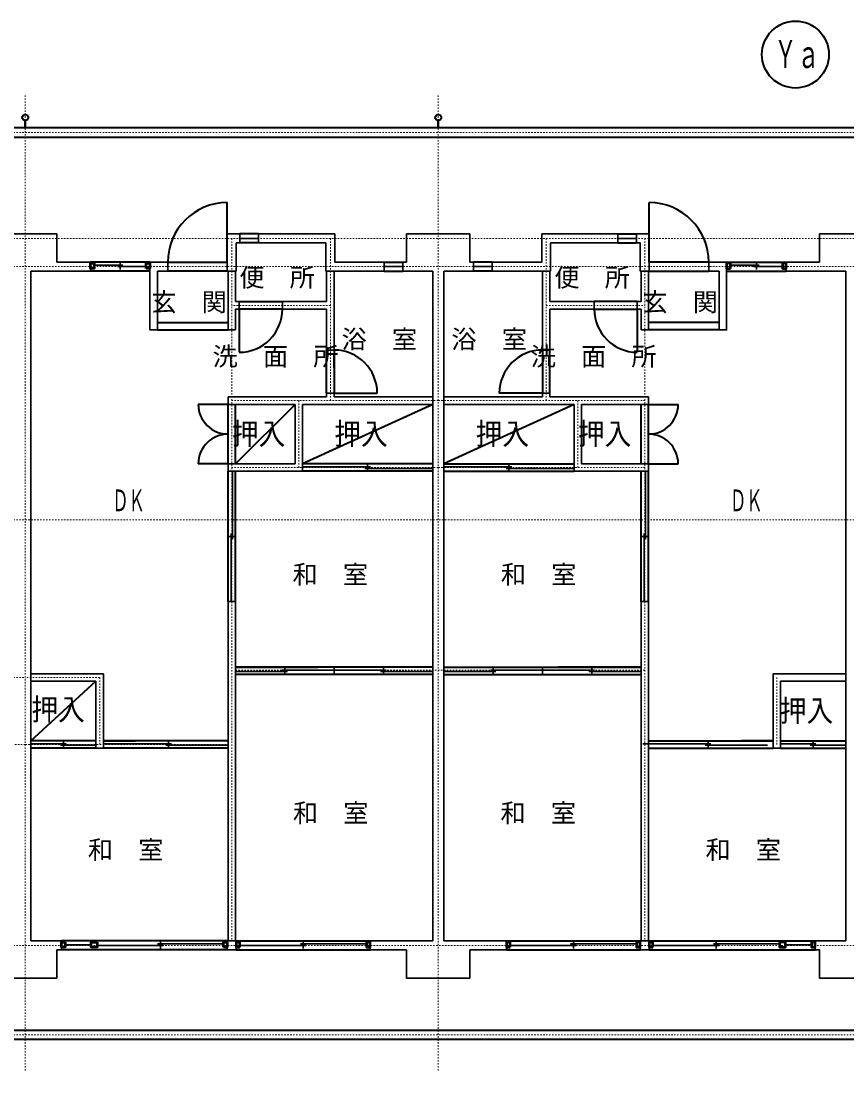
# Model space of a CAD drawing. Units: millimetres, scale not verified. Extents: x -196 to 201, y -142 to 142.
# Drawn here: x 62.4 to 117.9, y -18.1 to 52.5 of the extents above; entities that cross this region are included whole.
import ezdxf
from ezdxf.enums import TextEntityAlignment as Align

# ---------------------------------------------------------------- set-up
doc = ezdxf.new("R2010")
doc.units = ezdxf.units.MM
doc.linetypes.add('DASHED_DOTTED', pattern=[9.25, 6, -1.5, 0.25, -1.5])
for name, color, linetype, lineweight in [('0-0', 6, 'Continuous', 40), ('0-1__0-0_', 2, 'Continuous', 35), ('0-3__0-2_', 7, 'DASHED_DOTTED', 18), ('0-4__0-3_', 5, 'Continuous', 50), ('0-6__0-5_', 6, 'Continuous', 40), ('0-B__0-b_', 6, 'Continuous', 13)]:
    doc.layers.add(name, color=color, linetype=linetype, lineweight=lineweight)
doc.styles.add('ＭＳ ゴシック', font='')
doc.styles.get('ＭＳ ゴシック').set_extended_font_data('MS Gothic')

# ---------------------------------------------------------------- blocks, each defined once
blk = doc.blocks.new('-GLay-0-')
at = {"layer": '0-1__0-0_'}
for p, q in [((97056.5, 66664.4), (97056.5, 67044.4)), ((99346.5, 67044.4), (99346.5, 66544.4)), ((99516.5, 67044.4), (99346.5, 67044.4)), ((99516.5, 67044.4), (99516.5, 66924.4)), ((99766.5, 66984.4), (99516.5, 66984.4)), ((99766.5, 67044.4), (100791.5, 67044.4)), ((99766.5, 67044.4), (99766.5, 66924.4)), ((100791.5, 67044.4), (100791.5, 66664.4)), ((102606.5, 66664.4), (102606.5, 67044.4)), ((103571.5, 67044.4), (103571.5, 66664.4)), ((104596.5, 67044.4), (103571.5, 67044.4)), ((104596.5, 67044.4), (104596.5, 66924.4)), ((104596.5, 66984.4), (104846.5, 66984.4)), ((104846.5, 67044.4), (104846.5, 66924.4)), ((104846.5, 67044.4), (105016.5, 67044.4)), ((105016.5, 67044.4), (105016.5, 66544.4)), ((107306.5, 66664.4), (107306.5, 67044.4)), ((107306.5, 67044.4), (108156.5, 67044.4)), ((99466.5, 66924.4), (99466.5, 66544.4)), ((99466.5, 66924.4), (99516.5, 66924.4)), ((99766.5, 66924.4), (100671.5, 66924.4)), ((100671.5, 66924.4), (100671.5, 66544.4)), ((103691.5, 66924.4), (103691.5, 66544.4)), ((104596.5, 66924.4), (103691.5, 66924.4)), ((104896.5, 66924.4), (104846.5, 66924.4)), ((104896.5, 66924.4), (104896.5, 66544.4)), ((97506.5, 66664.4), (97056.5, 66664.4)), ((97506.5, 66544.4), (97506.5, 66664.4)), ((97506.5, 66544.4), (97506.5, 66664.4)), ((97906.5, 66564.4), (97906.5, 66664.4)), ((98546.5, 66664.4), (98306.5, 66664.4)), ((98306.5, 66544.4), (98306.5, 66664.4)), ((98546.5, 66664.4), (98546.5, 66544.4)), ((101756.5, 66664.4), (100791.5, 66664.4)), ((101456.5, 66664.4), (100791.5, 66664.4)), ((101456.5, 66664.4), (101456.5, 66544.4)), ((101706.5, 66664.4), (101706.5, 66544.4)), ((101706.5, 66664.4), (101756.5, 66664.4)), ((102606.5, 66664.4), (103571.5, 66664.4)), ((102656.5, 66664.4), (102606.5, 66664.4)), ((102656.5, 66664.4), (102656.5, 66544.4)), ((102906.5, 66664.4), (103571.5, 66664.4)), ((102906.5, 66664.4), (102906.5, 66544.4)), ((105816.5, 66664.4), (106056.5, 66664.4)), ((105816.5, 66664.4), (105816.5, 66544.4)), ((106056.5, 66544.4), (106056.5, 66664.4)), ((106456.5, 66564.4), (106456.5, 66664.4)), ((106856.5, 66664.4), (107306.5, 66664.4)), ((106856.5, 66544.4), (106856.5, 66664.4)), ((106856.5, 66544.4), (106856.5, 66664.4)), ((96706.5, 66544.4), (96706.5, 57544.4)), ((97506.5, 66544.4), (96706.5, 66544.4)), ((97556.5, 66624.4), (97944.3, 66624.4)), ((98256.5, 66604.4), (97868.8, 66604.4)), ((98546.5, 66544.4), (98406.5, 66544.4)), ((98406.5, 66544.4), (98406.5, 65754.4)), ((99346.5, 66544.4), (99466.5, 66544.4)), ((99456.5, 66544.4), (99456.5, 66134.4)), ((101456.5, 66544.4), (100671.5, 66544.4)), ((100681.5, 66134.4), (100681.5, 66544.4)), ((100781.5, 66544.4), (100781.5, 65484.4)), ((101456.5, 66604.4), (101706.5, 66604.4)), ((102106.5, 66544.4), (101706.5, 66544.4)), ((102106.5, 66544.4), (102106.5, 57544.4)), ((102256.5, 66544.4), (102256.5, 57544.4)), ((102256.5, 66544.4), (102656.5, 66544.4)), ((102906.5, 66604.4), (102656.5, 66604.4)), ((102906.5, 66544.4), (103691.5, 66544.4)), ((103581.5, 66544.4), (103581.5, 65484.4)), ((103681.5, 66134.4), (103681.5, 66544.4)), ((105016.5, 66544.4), (104896.5, 66544.4)), ((104906.5, 66544.4), (104906.5, 66134.4)), ((105816.5, 66544.4), (105956.5, 66544.4)), ((105956.5, 66544.4), (105956.5, 65754.4)), ((106106.5, 66624.4), (106494.3, 66624.4)), ((106806.5, 66604.4), (106418.8, 66604.4)), ((106856.5, 66544.4), (107656.5, 66544.4)), ((107656.5, 66544.4), (107656.5, 57544.4)), ((99506.5, 66134.4), (99456.5, 66134.4)), ((99506.5, 66134.4), (99506.5, 66034.4)), ((100086.5, 66134.4), (100086.5, 66034.4)), ((100086.5, 66134.4), (100681.5, 66134.4)), ((104276.5, 66134.4), (103681.5, 66134.4)), ((104276.5, 66134.4), (104276.5, 66034.4)), ((104856.5, 66134.4), (104856.5, 66034.4)), ((104856.5, 66134.4), (104906.5, 66134.4)), ((99456.5, 66034.4), (99506.5, 66034.4)), ((99456.5, 66034.4), (99456.5, 65754.4)), ((100681.5, 66034.4), (100086.5, 66034.4)), ((100681.5, 65484.4), (100681.5, 66034.4)), ((103681.5, 66034.4), (104276.5, 66034.4)), ((103681.5, 65484.4), (103681.5, 66034.4)), ((104906.5, 66034.4), (104856.5, 66034.4)), ((104906.5, 66034.4), (104906.5, 65754.4)), ((100681.5, 65484.4), (100781.5, 65484.4)), ((103681.5, 65484.4), (103581.5, 65484.4)), ((100681.5, 64854.4), (99356.5, 64854.4)), ((100681.5, 64904.4), (100781.5, 64904.4)), ((100681.5, 64904.4), (100681.5, 64854.4)), ((100781.5, 64854.4), (100781.5, 64904.4)), ((102106.5, 64854.4), (100781.5, 64854.4)), ((102256.5, 64854.4), (103581.5, 64854.4)), ((103581.5, 64854.4), (103581.5, 64904.4)), ((103681.5, 64904.4), (103581.5, 64904.4)), ((103681.5, 64904.4), (103681.5, 64854.4)), ((103681.5, 64854.4), (105006.5, 64854.4)), ((100256.5, 64754.4), (100256.5, 63954.4)), ((102106.5, 64754.4), (100356.5, 64754.4)), ((100356.5, 64754.4), (100356.5, 63854.4)), ((102256.5, 64754.4), (104006.5, 64754.4)), ((104006.5, 64754.4), (104006.5, 63854.4)), ((104106.5, 64754.4), (104106.5, 63954.4)), ((100256.5, 63954.4), (99356.5, 63954.4)), ((99356.5, 63854.4), (99356.5, 63954.4)), ((100356.5, 63854.4), (99356.5, 63854.4)), ((99416.5, 63854.4), (99416.5, 62941.6)), ((100356.5, 63914.4), (101269.3, 63914.4)), ((102106.5, 63894.4), (101193.8, 63894.4)), ((101231.5, 63854.4), (101231.5, 63954.4)), ((102256.5, 63914.4), (103169.3, 63914.4)), ((104006.5, 63894.4), (103093.8, 63894.4)), ((103131.5, 63854.4), (103131.5, 63954.4)), ((104006.5, 63854.4), (105006.5, 63854.4)), ((104106.5, 63954.4), (105006.5, 63954.4)), ((104966.5, 63854.4), (104966.5, 62941.6)), ((105006.5, 63854.4), (105006.5, 63954.4)), ((99356.5, 62979.4), (99456.5, 62979.4)), ((99396.5, 62104.4), (99396.5, 63017.2)), ((105006.5, 62979.4), (104906.5, 62979.4)), ((104946.5, 62104.4), (104946.5, 63017.2)), ((99356.5, 62104.4), (99356.5, 57544.4)), ((99356.5, 62104.4), (99456.5, 62104.4)), ((99456.5, 62104.4), (99456.5, 57544.4)), ((104906.5, 62104.4), (104906.5, 57544.4)), ((105006.5, 62104.4), (104906.5, 62104.4)), ((105006.5, 62104.4), (105006.5, 57544.4)), ((99456.5, 61224.4), (99456.5, 61124.4)), ((99456.5, 61164.4), (100156.8, 61164.4)), ((100081.3, 61184.4), (101481.8, 61184.4)), ((100119, 61124.4), (100119, 61224.4)), ((100781.5, 61124.4), (100781.5, 61224.4)), ((102106.5, 61164.4), (101406.3, 61164.4)), ((101444, 61124.4), (101444, 61224.4)), ((102256.5, 61164.4), (102956.8, 61164.4)), ((104281.8, 61184.4), (102881.3, 61184.4)), ((102919, 61124.4), (102919, 61224.4)), ((103581.5, 61124.4), (103581.5, 61224.4)), ((104906.5, 61164.4), (104206.3, 61164.4)), ((104244, 61124.4), (104244, 61224.4)), ((104906.5, 61224.4), (104906.5, 61124.4)), ((97681.5, 61134.4), (96706.5, 61134.4)), ((97581.5, 61034.4), (96706.5, 61034.4)), ((97581.5, 61034.4), (97581.5, 60134.4)), ((97681.5, 61134.4), (97681.5, 60134.4)), ((99459.3, 61124.4), (99456.5, 61124.4)), ((104903.8, 61124.4), (104906.5, 61124.4)), ((106681.5, 61134.4), (107656.5, 61134.4)), ((106681.5, 61134.4), (106681.5, 60134.4)), ((106781.5, 61034.4), (107656.5, 61034.4)), ((106781.5, 61034.4), (106781.5, 60134.4)), ((96706.5, 60194.4), (97181.8, 60194.4)), ((97581.5, 60174.4), (97106.3, 60174.4)), ((97144, 60134.4), (97144, 60234.4)), ((97681.5, 60194.4), (98594.3, 60194.4)), ((99356.5, 60174.4), (98518.8, 60174.4)), ((98556.5, 60134.4), (98556.5, 60234.4)), ((104931.5, 60194.4), (105844.3, 60194.4)), ((106606.5, 60174.4), (105768.8, 60174.4)), ((105806.5, 60134.4), (105806.5, 60234.4)), ((106781.5, 60194.4), (107256.8, 60194.4)), ((107656.5, 60174.4), (107181.3, 60174.4)), ((107219, 60134.4), (107219, 60234.4)), ((97681.5, 60134.4), (97581.5, 60134.4)), ((106681.5, 60134.4), (106781.5, 60134.4)), ((96706.5, 57544.4), (97116.5, 57544.4)), ((97116.5, 57544.4), (97116.5, 57424.4)), ((97166.5, 57494.4), (97516.5, 57494.4)), ((97596.5, 57484.4), (98484.3, 57484.4)), ((99296.5, 57504.4), (98408.8, 57504.4)), ((98446.5, 57444.4), (98446.5, 57544.4)), ((99346.5, 57544.4), (99466.5, 57544.4)), ((99346.5, 57544.4), (99346.5, 57424.4)), ((99466.5, 57544.4), (99466.5, 57424.4)), ((99516.5, 57484.4), (100404.3, 57484.4)), ((101216.5, 57504.4), (100328.8, 57504.4)), ((100366.5, 57444.4), (100366.5, 57544.4)), ((101266.5, 57544.4), (102106.5, 57544.4)), ((101266.5, 57544.4), (101266.5, 57424.4)), ((102256.5, 57544.4), (103096.5, 57544.4)), ((103096.5, 57544.4), (103096.5, 57424.4)), ((103146.5, 57484.4), (104034.3, 57484.4)), ((104846.5, 57504.4), (103958.8, 57504.4)), ((103996.5, 57444.4), (103996.5, 57544.4)), ((104896.5, 57544.4), (104896.5, 57424.4)), ((105016.5, 57544.4), (104896.5, 57544.4)), ((105016.5, 57544.4), (105016.5, 57424.4)), ((105066.5, 57484.4), (105954.3, 57484.4)), ((106766.5, 57504.4), (105878.8, 57504.4)), ((105916.5, 57444.4), (105916.5, 57544.4)), ((107196.5, 57494.4), (106846.5, 57494.4)), ((107246.5, 57544.4), (107656.5, 57544.4)), ((107246.5, 57544.4), (107246.5, 57424.4)), ((97056.5, 57424.4), (97056.5, 57044.4)), ((97056.5, 57424.4), (97116.5, 57424.4)), ((99346.5, 57424.4), (99466.5, 57424.4)), ((101266.5, 57424.4), (101756.5, 57424.4)), ((102606.5, 57424.4), (102606.5, 57044.4)), ((102606.5, 57424.4), (103096.5, 57424.4)), ((105016.5, 57424.4), (104896.5, 57424.4)), ((107246.5, 57424.4), (107306.5, 57424.4))]:
    blk.add_line(p, q, dxfattribs=at)
for points in [[(96206.5, 66664.4), (96206.5, 67044.4), (97056.5, 67044.4)], [(101756.5, 66664.4), (101756.5, 67044.4), (102606.5, 67044.4)], [(98406.5, 65754.4), (98306.5, 65754.4), (98306.5, 66544.4)], [(99456.5, 65754.4), (99356.5, 65754.4), (99356.5, 66544.4)], [(104906.5, 65754.4), (105006.5, 65754.4), (105006.5, 66544.4)], [(105956.5, 65754.4), (106056.5, 65754.4), (106056.5, 66544.4)], [(100256.5, 64754.4), (99356.5, 64754.4), (99356.5, 64854.4)], [(104106.5, 64754.4), (105006.5, 64754.4), (105006.5, 64854.4)], [(96206.5, 57424.4), (96206.5, 57044.4), (97056.5, 57044.4)], [(101756.5, 57424.4), (101756.5, 57044.4), (102606.5, 57044.4)], [(107306.5, 57424.4), (107306.5, 57044.4), (108156.5, 57044.4)]]:
    blk.add_lwpolyline(points, dxfattribs=at)
at = {"layer": '0-3__0-2_'}
for p, q in [((96631.5, 68904.4), (96631.5, 55784.4)), ((102181.5, 68904.4), (102181.5, 55784.4)), ((87431.5, 68404.4), (116931.5, 68404.4)), ((87431.5, 66984.4), (116931.5, 66984.4)), ((99406.5, 66984.4), (99406.5, 57544.4)), ((99406.5, 66984.4), (99406.5, 57544.4)), ((100731.5, 66984.4), (100731.5, 64804.4)), ((103631.5, 66984.4), (103631.5, 64804.4)), ((104956.5, 66984.4), (104956.5, 57544.4)), ((87431.5, 66604.4), (116931.5, 66604.4)), ((100731.5, 66084.4), (99406.5, 66084.4)), ((103631.5, 66084.4), (104956.5, 66084.4)), ((102181.5, 64804.4), (99406.5, 64804.4)), ((100306.5, 64804.4), (100306.5, 63904.4)), ((102181.5, 64804.4), (104956.5, 64804.4)), ((104056.5, 64804.4), (104056.5, 63904.4)), ((102181.5, 63904.4), (99406.5, 63904.4)), ((102181.5, 63904.4), (104956.5, 63904.4)), ((87431.5, 63204.4), (116931.5, 63204.4)), ((99456.5, 61184.4), (102231.5, 61184.4)), ((104956.5, 61184.4), (102181.5, 61184.4)), ((95631.5, 61084.4), (96631.5, 61084.4)), ((97631.5, 61084.4), (96631.5, 61084.4)), ((97631.5, 61084.4), (97631.5, 60184.4)), ((106731.5, 61084.4), (106731.5, 60184.4)), ((93931.5, 60184.4), (96631.5, 60184.4)), ((99331.5, 60184.4), (96631.5, 60184.4)), ((87431.5, 57484.4), (116931.5, 57484.4)), ((87431.5, 56284.4), (116931.5, 56284.4))]:
    blk.add_line(p, q, dxfattribs=at)
at = {"layer": '0-4__0-3_'}
for points in [[(97556.5, 66649.4), (97556.5, 66579.4), (97506.5, 66579.4), (97506.5, 66649.4)], [(98256.5, 66579.4), (98256.5, 66649.4), (98306.5, 66649.4), (98306.5, 66579.4)], [(106106.5, 66579.4), (106106.5, 66649.4), (106056.5, 66649.4), (106056.5, 66579.4)], [(106806.5, 66649.4), (106806.5, 66579.4), (106856.5, 66579.4), (106856.5, 66649.4)], [(97166.5, 57529.4), (97166.5, 57459.4), (97116.5, 57459.4), (97116.5, 57529.4)], [(97596.5, 57529.4), (97596.5, 57459.4), (97516.5, 57459.4), (97516.5, 57529.4)], [(99296.5, 57459.4), (99296.5, 57529.4), (99346.5, 57529.4), (99346.5, 57459.4)], [(99516.5, 57459.4), (99516.5, 57529.4), (99466.5, 57529.4), (99466.5, 57459.4)], [(101216.5, 57529.4), (101216.5, 57459.4), (101266.5, 57459.4), (101266.5, 57529.4)], [(103146.5, 57459.4), (103146.5, 57529.4), (103096.5, 57529.4), (103096.5, 57459.4)], [(104846.5, 57529.4), (104846.5, 57459.4), (104896.5, 57459.4), (104896.5, 57529.4)], [(105066.5, 57459.4), (105066.5, 57529.4), (105016.5, 57529.4), (105016.5, 57459.4)], [(106766.5, 57529.4), (106766.5, 57459.4), (106846.5, 57459.4), (106846.5, 57529.4)], [(107196.5, 57529.4), (107196.5, 57459.4), (107246.5, 57459.4), (107246.5, 57529.4)]]:
    blk.add_lwpolyline(points, close=True, dxfattribs=at)
at = {"layer": '0-6__0-5_'}
for p, q in [((91181.5, 68474.4), (113181.5, 68474.4)), ((91181.5, 68344.4), (113181.5, 68344.4)), ((99346.5, 66664.4), (99346.5, 67464.4)), ((105016.5, 66664.4), (105016.5, 67464.4)), ((99766.5, 67044.4), (99516.5, 67044.4)), ((104596.5, 67044.4), (104846.5, 67044.4)), ((99766.5, 66924.4), (99516.5, 66924.4)), ((104596.5, 66924.4), (104846.5, 66924.4)), ((98306.5, 66664.4), (97506.5, 66664.4)), ((98546.5, 66664.4), (99346.5, 66664.4)), ((101456.5, 66664.4), (101706.5, 66664.4)), ((102906.5, 66664.4), (102656.5, 66664.4)), ((105816.5, 66664.4), (105016.5, 66664.4)), ((106056.5, 66664.4), (106856.5, 66664.4)), ((98306.5, 66544.4), (97506.5, 66544.4)), ((99346.5, 66544.4), (98546.5, 66544.4)), ((101456.5, 66544.4), (101706.5, 66544.4)), ((102906.5, 66544.4), (102656.5, 66544.4)), ((105016.5, 66544.4), (105816.5, 66544.4)), ((106056.5, 66544.4), (106856.5, 66544.4)), ((99506.5, 66134.4), (100086.5, 66134.4)), ((104856.5, 66134.4), (104276.5, 66134.4)), ((98406.5, 65854.4), (99356.5, 65854.4)), ((105956.5, 65854.4), (105006.5, 65854.4)), ((98406.5, 65754.4), (99356.5, 65754.4)), ((105956.5, 65754.4), (105006.5, 65754.4)), ((100681.5, 64904.4), (100681.5, 65484.4)), ((103681.5, 64904.4), (103681.5, 65484.4)), ((99356.5, 64754.4), (98956.5, 64754.4)), ((99356.5, 63954.4), (99356.5, 64754.4)), ((99456.5, 63954.4), (99456.5, 64754.4)), ((99456.5, 63954.4), (100256.5, 64754.4)), ((102106.5, 64754.4), (100356.5, 63954.4)), ((104006.5, 64754.4), (102256.5, 63954.4)), ((104906.5, 63954.4), (104906.5, 64754.4)), ((105006.5, 64754.4), (105406.5, 64754.4)), ((105006.5, 63954.4), (105006.5, 64754.4)), ((99356.5, 63954.4), (98956.5, 63954.4)), ((99356.5, 62104.4), (99356.5, 63854.4)), ((99456.5, 62104.4), (99456.5, 63854.4)), ((102106.5, 63954.4), (100356.5, 63954.4)), ((102106.5, 63854.4), (100356.5, 63854.4)), ((102256.5, 63954.4), (104006.5, 63954.4)), ((102256.5, 63854.4), (104006.5, 63854.4)), ((104906.5, 62104.4), (104906.5, 63854.4)), ((105006.5, 63954.4), (105406.5, 63954.4)), ((105006.5, 62104.4), (105006.5, 63854.4)), ((102106.5, 61224.4), (99456.5, 61224.4)), ((99456.5, 61224.4), (100567.3, 61224.4)), ((102256.5, 61224.4), (104906.5, 61224.4)), ((104906.5, 61224.4), (103795.7, 61224.4)), ((96706.5, 60234.4), (97581.5, 61034.4)), ((102106.5, 61124.4), (99456.5, 61124.4)), ((102256.5, 61124.4), (104906.5, 61124.4)), ((97581.5, 60234.4), (96706.5, 60234.4)), ((99356.5, 60234.4), (97681.5, 60234.4)), ((97681.5, 60234.4), (98106.5, 60234.4)), ((105006.5, 60234.4), (106681.5, 60234.4)), ((106681.5, 60234.4), (106256.5, 60234.4)), ((106781.5, 60234.4), (107656.5, 60234.4)), ((97581.5, 60134.4), (96706.5, 60134.4)), ((99356.5, 60134.4), (97681.5, 60134.4)), ((105006.5, 60134.4), (106681.5, 60134.4)), ((106781.5, 60134.4), (107656.5, 60134.4)), ((99346.5, 57544.4), (97116.5, 57544.4)), ((99466.5, 57544.4), (101266.5, 57544.4)), ((103096.5, 57544.4), (104896.5, 57544.4)), ((105016.5, 57544.4), (107246.5, 57544.4)), ((99346.5, 57424.4), (97116.5, 57424.4)), ((99466.5, 57424.4), (101266.5, 57424.4)), ((103096.5, 57424.4), (104896.5, 57424.4)), ((105016.5, 57424.4), (107246.5, 57424.4)), ((91126.5, 56344.4), (113236.5, 56344.4)), ((91126.5, 56224.4), (113236.5, 56224.4))]:
    blk.add_line(p, q, dxfattribs=at)
for points in [[(96631.5, 68568.1), (96631.5, 68474.4), (96631.5, 68568.1)], [(102181.5, 68568.1), (102181.5, 68474.4), (102181.5, 68568.1)], [(100086.5, 66034.4), (99506.5, 66034.4), (99506.5, 65454.4)], [(104276.5, 66034.4), (104856.5, 66034.4), (104856.5, 65454.4)], [(100781.5, 65484.4), (100781.5, 64904.4), (101361.5, 64904.4)], [(103581.5, 65484.4), (103581.5, 64904.4), (103001.5, 64904.4)]]:
    blk.add_lwpolyline(points, dxfattribs=at)
for centre in [(96631.5, 68608.1), (102181.5, 68608.1)]:
    blk.add_circle(centre, 40, dxfattribs=at)
for centre, radius, start, end in [((99346.5, 66664.4), 800, 90, 180), ((105016.5, 66664.4), 800, 0, 90), ((99506.5, 66034.4), 580, 270, 0), ((104856.5, 66034.4), 580, 180, 270), ((100781.5, 64904.4), 580, 0, 90), ((103581.5, 64904.4), 580, 90, 180), ((99356.5, 64754.4), 400, 180, 270), ((105006.5, 64754.4), 400, 270, 0), ((99356.5, 63954.4), 400, 90, 180), ((105006.5, 63954.4), 400, 0, 90)]:
    blk.add_arc(centre, radius, start, end, dxfattribs=at)
at = {"layer": '0-B__0-b_', "lineweight": 40}
blk.add_circle((106981.5, 69454.4), 450, dxfattribs=at)
at = {"layer": '0-B__0-b_', "style": 'ＭＳ ゴシック'}
for s, height, width, p in [('Ｙａ', 375.1, 0.6, (106693.5, 69159.9)), ('押入', 291.7, 0.9, (99409.6, 64125.4)), ('押入', 291.7, 0.9, (100784.6, 64125.4)), ('押入', 291.7, 0.9, (102684.3, 64125.4)), ('押入', 291.7, 0.9, (104059.3, 64125.4)), ('ＤＫ', 291.7, 0.55, (97800.4, 63230.3)), ('ＤＫ', 291.7, 0.55, (106102.2, 63230.3)), ('押入', 291.7, 0.9, (96714.5, 60422.3)), ('押入', 291.7, 0.9, (106772.8, 60405.4))]:
    blk.add_text(s, height=height, dxfattribs=dict(at, width=width)).set_placement(p, align=Align.BOTTOM_LEFT)
at = {"layer": '0-B__0-b_', "color": 134, "style": 'ＭＳ ゴシック'}
for s, p in [('便\u3000所', (99508.1, 66260.6)), ('便\u3000所', (103742.1, 66260.6)), ('玄\u3000関', (98325.6, 65930.6)), ('玄\u3000関', (104924.6, 65930.6)), ('浴\u3000室', (100883, 65430.6)), ('浴\u3000室', (102358.3, 65430.6)), ('洗\u3000面\u3000所', (99149.1, 65200.6)), ('洗\u3000面\u3000所', (103423.8, 65200.6)), ('和\u3000室', (100223.6, 62270.6)), ('和\u3000室', (103023.1, 62270.6)), ('和\u3000室', (100228.6, 59065.6)), ('和\u3000室', (103018.1, 59065.6)), ('和\u3000室', (97473.6, 58570.6)), ('和\u3000室', (105773.1, 58570.6))]:
    blk.add_text(s, height=248, dxfattribs=at).set_placement(p, align=Align.BOTTOM_LEFT)

msp = doc.modelspace()

# ---------------------------------------------------------------- block references
at = {"layer": '0-0', "xscale": 0.005, "yscale": 0.005}
msp.add_blockref('-GLay-0-', (-420.5, -297), dxfattribs=at)

doc.saveas('drawing.dxf')
